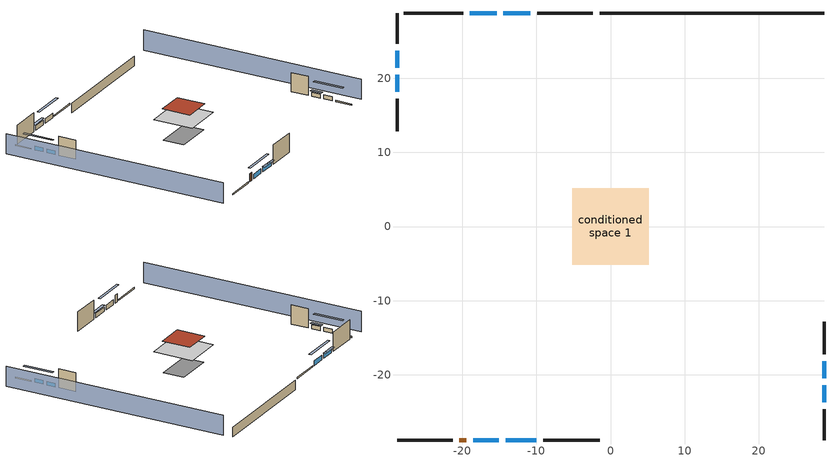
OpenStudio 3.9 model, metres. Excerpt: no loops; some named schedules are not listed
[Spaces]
conditioned space 1
 floor foundation (Slab1 construction): -4.86,-2.7 -4.86,2.7 4.86,2.7 4.86,-2.7 z-2.13
 floor adiabatic (AdiabaticFloorConstruction): -5.13,-5.13 -5.13,5.13 5.13,5.13 5.13,-5.13 z2.74
 wall outside (Wall1 construction): -19.88,28.79 -27.86,28.79 z0.3:5.18
 wall outside (Wall2 construction): 28.79,-17.25 28.79,-12.82 z0.3:5.18
 wall outside (Wall3 construction): -9.07,-28.79 -1.47,-28.79 z0.3:5.18
 wall outside (Wall4 construction): -28.79,17.25 -28.79,12.82 z0.3:5.18
 wall outside (RimJoist1 construction): -2.41,28.79 -9.91,28.79 z0.3:0.61
 wall outside (RimJoist2 construction): 28.79,-28.79 28.79,-24.61 z0.3:0.61
 wall outside (RimJoist3 construction): -28.79,-28.79 -21.29,-28.79 z0.3:0.61
 wall outside (RimJoist4 construction): -28.79,28.79 -28.79,24.61 z0.3:0.61
 wall outside (AdiabaticWallConstruction): -10.83,28.79 -14.43,28.79 / -15.36,28.79 -18.95,28.79 z0.3:1.49; 28.79,-23.68 28.79,-21.4 / 28.79,-20.47 28.79,-18.18 / -28.79,23.68 -28.79,21.4 / -28.79,20.47 -28.79,18.18 z0.3:1.34; -18.52,-28.79 -15.04,-28.79 z0.3:1.46; -14.12,-28.79 -10,-28.79 z0.3:1.4
 wall outside (AdiabaticWallConstruction 1): -20.36,-28.79 -19.45,-28.79 z0.3:2.34
 wall foundation (FoundationWall1 construction): 28.79,28.79 -1.48,28.79 z-2.13:0.3
 window (WindowConstruction): -10.83,28.79 -14.43,28.79 z0.3:1.49
 window (WindowConstruction 1): -15.36,28.79 -18.95,28.79 z0.3:1.49
 window (WindowConstruction 2): 28.79,-23.68 28.79,-21.4 z0.3:1.34
 window (WindowConstruction 3): 28.79,-20.47 28.79,-18.18 z0.3:1.34
 window (WindowConstruction 4): -18.52,-28.79 -15.04,-28.79 z0.3:1.46
 window (WindowConstruction 5): -14.12,-28.79 -10,-28.79 z0.3:1.4
 window (WindowConstruction 6): -28.79,23.68 -28.79,21.4 z0.3:1.34
 window (WindowConstruction 7): -28.79,20.47 -28.79,18.18 z0.3:1.34
 door (Door): -20.36,-28.79 -19.45,-28.79 z0.3:2.34
 ceiling adiabatic (AdiabaticFloorConstruction): 5.13,-5.13 5.13,5.13 -5.13,5.13 -5.13,-5.13 z2.74
 roof outside (Roof1 construction): -3.63,3.63 -3.63,-3.63 3.63,-3.63 3.63,3.63 z5.18
shading: -33.36,28.79 -33.36,-28.79 / 33.36,-28.79 33.36,28.79 z0:5.18; -17.17,28.79 -8.09,28.79 -8.09,29.4 -17.17,29.4 z4.24; -19.26,28.79 -15.05,28.79 -15.05,29.4 -19.26,29.4 z1.8; 28.79,-18.65 28.79,-26.43 29.4,-26.43 29.4,-18.65 z4.08; 28.79,-17.88 28.79,-20.77 29.4,-20.77 29.4,-17.88 z1.65; -12.3,-28.79 -21.26,-28.79 -21.26,-29.4 -12.3,-29.4 z4.21; -9.7,-28.79 -14.42,-28.79 -14.42,-29.4 -9.7,-29.4 z1.71; -28.79,18.65 -28.79,26.43 -29.4,26.43 -29.4,18.65 z4.08; -28.79,17.88 -28.79,20.77 -29.4,20.77 -29.4,17.88 z1.65
[Site]
Portland Intl Arpt_OR: Latitude {deg}=45.59; Longitude {deg}=-122.6; Time Zone {hr}=-8; Elevation {m}=33; Terrain=Suburbs; Keep Site Location Information=Yes
[Site:GroundTemperature:Shallow]
10.2558, 8.96328, 8.85977, 9.47314, 11.9355, 14.3863, 16.5111, 17.8571, 17.9714, 16.8767, 14.8061, 12.4304
[Site:WaterMainsTemperature]
Calculation Method=Schedule; Temperature Schedule=mains temperature schedule
[Building]
Building 1
[Material] Roughness=Rough
Name | Thickness {m} | Conductivity {W/m-K} | Density {kg/m3} | Specific Heat {J/kg-K} | Thermal Absorptance | Solar Absorptance | Visible Absorptance
asphalt or fiberglass shingles | 0.00635 | 0.162714 | 1121.4 | 1465.45 | 0.9 | 0.85 | 0.85
roof rigid ins | 0.051816 | 0.029427 | 32.04 | 1214.23 | 0.9 | 0.7 | 0.7
osb sheathing 0.75 in. | 0.01905 | 0.115458 | 512.64 | 1214.23 | 0.9 | 0.7 | 0.7
roof stud and cavity | 0.2032 | 0.667294 | 78.34581 | 1123.46 | 0.9 | 0.7 | 0.7
gypsum board | 0.0127 | 0.160291 | 801 | 837.4 | 0.9 | 0.6 | 0.6
stucco | 0.0254 | 0.649125 | 1281.6 | 879.27 | 0.9 | 0.5 | 0.5
osb sheathing 0.5 in. | 0.0127 | 0.115458 | 512.64 | 1214.23 | 0.9 | 0.7 | 0.7
wall stud and cavity | 0.1397 | 0.556315 | 139.0536 | 1170.24 | 0.9 | 0.7 | 0.7
rim joist stud and cavity | 0.0508 | 0.180225 | 50.32683 | 1063.81 | 0.9 | 0.6 | 0.6
concrete 8.0 in. | 0.2032 | 1.803125 | 2242.8 | 837.4 | 0.9 | 0.7 | 0.7
gypsum board 1 | 0.0127 | 0.160291 | 801 | 837.4 | 0.9 | 0.7 | 0.7
concrete 4.0 in. | 0.1016 | 1.803125 | 2242.8 | 837.4 | 0.9 | 0.7 | 0.7
floor covering | 0.0127 | 0.0450781 | 54.468 | 1339.84 | 0.9 | 0.9 | 0.9
wood siding; wood siding 1 | 0.0254 | 0.102417 | 544.68 | 1172.36
wall rigid ins; floor rigid ins | 0.512978 | 0.029427 | 32.04 | 1214.23 | 0.9 | 0.7 | 0.7
wall stud and cavity 1 | 0.0889 | 0.380278 | 52.3479 | 1209.89 | 0.9 | 0.7 | 0.7
door material | 0.04445 | 0.0612267 | 512.64 | 1214.23 | 0.9 | 0.7 | 0.7
floor stud and cavity | 0.1397 | 1.75129 | 37.0049 | 1207.88 | 0.9 | 0.7 | 0.7
floor covering 1 | 0.0127 | 0.0433444 | 54.468 | 1339.84 | 0.9 | 0.6 | 0.6
wall stud and cavity 2 | 0.0889 | 0.391764 | 83.0341 | 1211.67 | 0.9 | 0.7 | 0.7
furniture material conditioned space 1 | 0.1524 | 0.115458 | 640.8 | 1214.23 | 0.9 | 0.6 | 0.6
[Construction]
Roof1 construction: asphalt or fiberglass shingles, roof rigid ins, osb sheathing 0.75 in., roof stud and cavity, gypsum board
Wall1 construction; Wall2 construction; Wall3 construction; Wall4 construction: stucco, osb sheathing 0.5 in., wall stud and cavity, gypsum board
RimJoist1 construction; RimJoist2 construction; RimJoist3 construction; RimJoist4 construction: stucco, rim joist stud and cavity
FoundationWall1 construction: concrete 8.0 in., gypsum board 1
Slab1 construction: concrete 4.0 in., floor covering
WindowConstruction; WindowConstruction 1; WindowConstruction 2; WindowConstruction 3; WindowConstruction 4; WindowConstruction 5; WindowConstruction 6; WindowConstruction 7: WindowMaterial
AdiabaticWallConstruction: wood siding, wall rigid ins, wall stud and cavity 1, gypsum board
Door: door material
AdiabaticWallConstruction 1: wood siding 1, wall rigid ins, wall stud and cavity 1, gypsum board
AdiabaticFloorConstruction: floor stud and cavity, floor rigid ins, osb sheathing 0.75 in., floor covering 1
PartitionWallConstruction: gypsum board, wall stud and cavity 2, gypsum board
furniture construction conditioned space 1: furniture material conditioned space 1
[WindowMaterial:SimpleGlazingSystem]
WindowMaterial: U-Factor {W/m2-K}=2.15764; Solar Heat Gain Coefficient=0.44
[ThermalZone]
conditioned space: Multiplier=1; Volume {m3}=384.656; Thermostat=conditioned space temperature setpoint; Use Ideal Air Loads=No
[Space]
conditioned space 1: Thermal Zone=conditioned space; Volume {m3}=384.656
[ThermostatSetpoint:DualSetpoint]
conditioned space temperature setpoint: Heating Setpoint Temperature Schedule=heating setpoint; Cooling Setpoint Temperature Schedule=cooling setpoint; Temperature Difference Between Cutout And Setpoint {deltaC}=0
[Foundation:Kiva]
Foundation Kiva 1: Initial Indoor Air Temperature {C}=16.6667; Wall Height Above Grade {m}=0.3048; Wall Depth Below Slab {m}=0.2032
[Foundation:Kiva:Settings]
Soil Conductivity {W/m-K}=1.3848; Soil Density {kg/m3}=1842.3; Soil Specific Heat {J/kg-K}=418.7; Ground Solar Absorptivity=0.9; Ground Thermal Absorptivity=0.9; Ground Surface Roughness {m}=0.03; Far-Field Width {m}=40; Deep-Ground Boundary Condition=ZeroFlux; Deep-Ground Depth {m}=40; Minimum Cell Dimension {m}=0.2; Maximum Cell Growth Coefficient=3; Simulation Timestep=Timestep
[SurfaceProperty:ExposedFoundationPerimeter]
Slab1: Exposed Perimeter Calculation Method=TotalExposedPerimeter; Total Exposed Perimeter {m}=30.26664
[SurfaceProperty:IncidentSolarMultiplier] Incident Solar Multiplier=1; Incident Solar Multiplier Schedule=trans schedule winter=0.85 summer=0.7
Window1; Window2; Window3; Window4; Window5; Window6; Window7; Window8
[InternalMass:Definition] Design Level Calculation Method=SurfaceArea
Name | Construction | Surface Area {m2}
partition wall mass | PartitionWallConstruction | 157.749
furniture mass conditioned space 1 | furniture construction conditioned space 1 | 63.09974
[InternalMass] Space or SpaceType=conditioned space 1; Multiplier=1
Name | Internal Mass Definition
partition wall mass | partition wall mass
furniture mass conditioned space 1 | furniture mass conditioned space 1
[EnergyManagementSystem:Sensor]
Name | Output Variable or Output Meter Index Key | Output Variable or Output Meter
water_heater_T_set | water heater setpoint | Schedule Value
out_pb_s |  | Site Outdoor Air Barometric Pressure
out_wt_s |  | Site Outdoor Air Humidity Ratio
site_vw_s |  | Site Wind Speed
cool_season | cooling season schedule | Schedule Value
natural_vent_s | natural vent schedule | Schedule Value
htg_sp_s | heating setpoint | Schedule Value
clg_sp_s | cooling setpoint | Schedule Value
mech_vent_range_fan_0_sch_s | mech vent range fan 0 schedule | Schedule Value
mech_vent_bath_fan_0_sch_s | mech vent bath fan 0 schedule | Schedule Value
clothes_dryer_exhaust_0_sch_s | clothes_dryer | Schedule Value
htg_load_cond |  | Heating:EnergyTransfer:Zone:CONDITIONED SPACE
clg_load_cond |  | Cooling:EnergyTransfer:Zone:CONDITIONED SPACE
s_conv | FoundationWall1 | Surface Inside Face Convection Heat Gain Energy
s_ig | FoundationWall1 | Surface Inside Face Internal Gains Radiation Heat Gain Energy
s_sol | FoundationWall1 | Surface Inside Face Solar Radiation Heat Gain Energy
s_lgt | FoundationWall1 | Surface Inside Face Lights Radiation Heat Gain Energy
s_surf | FoundationWall1 | Surface Inside Face Net Surface Thermal Radiation Heat Gain Energy
s_conv_1 | inferred conditioned ceiling | Surface Inside Face Convection Heat Gain Energy
s_ig_1 | inferred conditioned ceiling | Surface Inside Face Internal Gains Radiation Heat Gain Energy
s_sol_1 | inferred conditioned ceiling | Surface Inside Face Solar Radiation Heat Gain Energy
s_lgt_1 | inferred conditioned ceiling | Surface Inside Face Lights Radiation Heat Gain Energy
s_surf_1 | inferred conditioned ceiling | Surface Inside Face Net Surface Thermal Radiation Heat Gain Energy
s_conv_2 | inferred conditioned floor | Surface Inside Face Convection Heat Gain Energy
s_ig_2 | inferred conditioned floor | Surface Inside Face Internal Gains Radiation Heat Gain Energy
s_sol_2 | inferred conditioned floor | Surface Inside Face Solar Radiation Heat Gain Energy
s_lgt_2 | inferred conditioned floor | Surface Inside Face Lights Radiation Heat Gain Energy
s_surf_2 | inferred conditioned floor | Surface Inside Face Net Surface Thermal Radiation Heat Gain Energy
s_conv_3 | RimJoist1 | Surface Inside Face Convection Heat Gain Energy
s_ig_3 | RimJoist1 | Surface Inside Face Internal Gains Radiation Heat Gain Energy
s_sol_3 | RimJoist1 | Surface Inside Face Solar Radiation Heat Gain Energy
s_lgt_3 | RimJoist1 | Surface Inside Face Lights Radiation Heat Gain Energy
s_surf_3 | RimJoist1 | Surface Inside Face Net Surface Thermal Radiation Heat Gain Energy
s_conv_4 | RimJoist2 | Surface Inside Face Convection Heat Gain Energy
s_ig_4 | RimJoist2 | Surface Inside Face Internal Gains Radiation Heat Gain Energy
s_sol_4 | RimJoist2 | Surface Inside Face Solar Radiation Heat Gain Energy
s_lgt_4 | RimJoist2 | Surface Inside Face Lights Radiation Heat Gain Energy
s_surf_4 | RimJoist2 | Surface Inside Face Net Surface Thermal Radiation Heat Gain Energy
s_conv_5 | RimJoist3 | Surface Inside Face Convection Heat Gain Energy
s_ig_5 | RimJoist3 | Surface Inside Face Internal Gains Radiation Heat Gain Energy
s_sol_5 | RimJoist3 | Surface Inside Face Solar Radiation Heat Gain Energy
s_lgt_5 | RimJoist3 | Surface Inside Face Lights Radiation Heat Gain Energy
s_surf_5 | RimJoist3 | Surface Inside Face Net Surface Thermal Radiation Heat Gain Energy
s_conv_6 | RimJoist4 | Surface Inside Face Convection Heat Gain Energy
s_ig_6 | RimJoist4 | Surface Inside Face Internal Gains Radiation Heat Gain Energy
s_sol_6 | RimJoist4 | Surface Inside Face Solar Radiation Heat Gain Energy
s_lgt_6 | RimJoist4 | Surface Inside Face Lights Radiation Heat Gain Energy
s_surf_6 | RimJoist4 | Surface Inside Face Net Surface Thermal Radiation Heat Gain Energy
s_conv_7 | Roof1 | Surface Inside Face Convection Heat Gain Energy
s_ig_7 | Roof1 | Surface Inside Face Internal Gains Radiation Heat Gain Energy
s_sol_7 | Roof1 | Surface Inside Face Solar Radiation Heat Gain Energy
s_lgt_7 | Roof1 | Surface Inside Face Lights Radiation Heat Gain Energy
s_surf_7 | Roof1 | Surface Inside Face Net Surface Thermal Radiation Heat Gain Energy
s_conv_8 | Slab1 | Surface Inside Face Convection Heat Gain Energy
s_ig_8 | Slab1 | Surface Inside Face Internal Gains Radiation Heat Gain Energy
s_sol_8 | Slab1 | Surface Inside Face Solar Radiation Heat Gain Energy
s_lgt_8 | Slab1 | Surface Inside Face Lights Radiation Heat Gain Energy
s_surf_8 | Slab1 | Surface Inside Face Net Surface Thermal Radiation Heat Gain Energy
ss_sol | Door1 | Surface Inside Face Solar Radiation Heat Gain Energy
ss_lgt | Door1 | Surface Inside Face Lights Radiation Heat Gain Energy
ss_conv | Door1 | Surface Inside Face Convection Heat Gain Energy
ss_ig | Door1 | Surface Inside Face Internal Gains Radiation Heat Gain Energy
ss_surf | Door1 | Surface Inside Face Net Surface Thermal Radiation Heat Gain Energy
ss_conv_1 | Window1 | Surface Inside Face Convection Heat Gain Energy
ss_ig_1 | Window1 | Surface Inside Face Internal Gains Radiation Heat Gain Energy
ss_surf_1 | Window1 | Surface Inside Face Net Surface Thermal Radiation Heat Gain Energy
ss_trans_in | Window1 | Surface Window Transmitted Solar Radiation Rate
ss_back_out | Window1 | Surface Window Shortwave from Zone Back Out Window Heat Transfer Rate
ss_trans_out | Window1 | Surface Inside Face Initial Transmitted Diffuse Transmitted Out Window Solar Radiation Rate
ss_conv_2 | Window2 | Surface Inside Face Convection Heat Gain Energy
ss_ig_2 | Window2 | Surface Inside Face Internal Gains Radiation Heat Gain Energy
ss_surf_2 | Window2 | Surface Inside Face Net Surface Thermal Radiation Heat Gain Energy
ss_trans_in_1 | Window2 | Surface Window Transmitted Solar Radiation Rate
ss_back_out_1 | Window2 | Surface Window Shortwave from Zone Back Out Window Heat Transfer Rate
ss_trans_out_1 | Window2 | Surface Inside Face Initial Transmitted Diffuse Transmitted Out Window Solar Radiation Rate
ss_conv_3 | Window3 | Surface Inside Face Convection Heat Gain Energy
ss_ig_3 | Window3 | Surface Inside Face Internal Gains Radiation Heat Gain Energy
ss_surf_3 | Window3 | Surface Inside Face Net Surface Thermal Radiation Heat Gain Energy
ss_trans_in_2 | Window3 | Surface Window Transmitted Solar Radiation Rate
ss_back_out_2 | Window3 | Surface Window Shortwave from Zone Back Out Window Heat Transfer Rate
ss_trans_out_2 | Window3 | Surface Inside Face Initial Transmitted Diffuse Transmitted Out Window Solar Radiation Rate
ss_conv_4 | Window4 | Surface Inside Face Convection Heat Gain Energy
ss_ig_4 | Window4 | Surface Inside Face Internal Gains Radiation Heat Gain Energy
ss_surf_4 | Window4 | Surface Inside Face Net Surface Thermal Radiation Heat Gain Energy
ss_trans_in_3 | Window4 | Surface Window Transmitted Solar Radiation Rate
ss_back_out_3 | Window4 | Surface Window Shortwave from Zone Back Out Window Heat Transfer Rate
ss_trans_out_3 | Window4 | Surface Inside Face Initial Transmitted Diffuse Transmitted Out Window Solar Radiation Rate
ss_conv_5 | Window5 | Surface Inside Face Convection Heat Gain Energy
ss_ig_5 | Window5 | Surface Inside Face Internal Gains Radiation Heat Gain Energy
ss_surf_5 | Window5 | Surface Inside Face Net Surface Thermal Radiation Heat Gain Energy
ss_trans_in_4 | Window5 | Surface Window Transmitted Solar Radiation Rate
ss_back_out_4 | Window5 | Surface Window Shortwave from Zone Back Out Window Heat Transfer Rate
ss_trans_out_4 | Window5 | Surface Inside Face Initial Transmitted Diffuse Transmitted Out Window Solar Radiation Rate
ss_conv_6 | Window6 | Surface Inside Face Convection Heat Gain Energy
ss_ig_6 | Window6 | Surface Inside Face Internal Gains Radiation Heat Gain Energy
ss_surf_6 | Window6 | Surface Inside Face Net Surface Thermal Radiation Heat Gain Energy
ss_trans_in_5 | Window6 | Surface Window Transmitted Solar Radiation Rate
ss_back_out_5 | Window6 | Surface Window Shortwave from Zone Back Out Window Heat Transfer Rate
ss_trans_out_5 | Window6 | Surface Inside Face Initial Transmitted Diffuse Transmitted Out Window Solar Radiation Rate
ss_conv_7 | Window7 | Surface Inside Face Convection Heat Gain Energy
ss_ig_7 | Window7 | Surface Inside Face Internal Gains Radiation Heat Gain Energy
ss_surf_7 | Window7 | Surface Inside Face Net Surface Thermal Radiation Heat Gain Energy
ss_trans_in_6 | Window7 | Surface Window Transmitted Solar Radiation Rate
ss_back_out_6 | Window7 | Surface Window Shortwave from Zone Back Out Window Heat Transfer Rate
ss_trans_out_6 | Window7 | Surface Inside Face Initial Transmitted Diffuse Transmitted Out Window Solar Radiation Rate
ss_conv_8 | Window8 | Surface Inside Face Convection Heat Gain Energy
ss_ig_8 | Window8 | Surface Inside Face Internal Gains Radiation Heat Gain Energy
ss_surf_8 | Window8 | Surface Inside Face Net Surface Thermal Radiation Heat Gain Energy
ss_trans_in_7 | Window8 | Surface Window Transmitted Solar Radiation Rate
ss_back_out_7 | Window8 | Surface Window Shortwave from Zone Back Out Window Heat Transfer Rate
ss_trans_out_7 | Window8 | Surface Inside Face Initial Transmitted Diffuse Transmitted Out Window Solar Radiation Rate
s_conv_9 | Wall1 | Surface Inside Face Convection Heat Gain Energy
s_ig_9 | Wall1 | Surface Inside Face Internal Gains Radiation Heat Gain Energy
s_sol_9 | Wall1 | Surface Inside Face Solar Radiation Heat Gain Energy
s_lgt_9 | Wall1 | Surface Inside Face Lights Radiation Heat Gain Energy
s_surf_9 | Wall1 | Surface Inside Face Net Surface Thermal Radiation Heat Gain Energy
s_conv_10 | Wall2 | Surface Inside Face Convection Heat Gain Energy
s_ig_10 | Wall2 | Surface Inside Face Internal Gains Radiation Heat Gain Energy
s_sol_10 | Wall2 | Surface Inside Face Solar Radiation Heat Gain Energy
s_lgt_10 | Wall2 | Surface Inside Face Lights Radiation Heat Gain Energy
s_surf_10 | Wall2 | Surface Inside Face Net Surface Thermal Radiation Heat Gain Energy
s_conv_11 | Wall3 | Surface Inside Face Convection Heat Gain Energy
s_ig_11 | Wall3 | Surface Inside Face Internal Gains Radiation Heat Gain Energy
s_sol_11 | Wall3 | Surface Inside Face Solar Radiation Heat Gain Energy
s_lgt_11 | Wall3 | Surface Inside Face Lights Radiation Heat Gain Energy
s_surf_11 | Wall3 | Surface Inside Face Net Surface Thermal Radiation Heat Gain Energy
s_conv_12 | Wall4 | Surface Inside Face Convection Heat Gain Energy
s_ig_12 | Wall4 | Surface Inside Face Internal Gains Radiation Heat Gain Energy
s_sol_12 | Wall4 | Surface Inside Face Solar Radiation Heat Gain Energy
s_lgt_12 | Wall4 | Surface Inside Face Lights Radiation Heat Gain Energy
s_surf_12 | Wall4 | Surface Inside Face Net Surface Thermal Radiation Heat Gain Energy
im_conv | furniture mass conditioned space 1 | Surface Inside Face Convection Heat Gain Energy
im_ig | furniture mass conditioned space 1 | Surface Inside Face Internal Gains Radiation Heat Gain Energy
im_sol | furniture mass conditioned space 1 | Surface Inside Face Solar Radiation Heat Gain Energy
im_lgt | furniture mass conditioned space 1 | Surface Inside Face Lights Radiation Heat Gain Energy
im_surf | furniture mass conditioned space 1 | Surface Inside Face Net Surface Thermal Radiation Heat Gain Energy
im_conv_1 | partition wall mass | Surface Inside Face Convection Heat Gain Energy
im_ig_1 | partition wall mass | Surface Inside Face Internal Gains Radiation Heat Gain Energy
im_sol_1 | partition wall mass | Surface Inside Face Solar Radiation Heat Gain Energy
im_lgt_1 | partition wall mass | Surface Inside Face Lights Radiation Heat Gain Energy
im_surf_1 | partition wall mass | Surface Inside Face Net Surface Thermal Radiation Heat Gain Energy
airflow_gain | infil flow | Infiltration Sensible Heat Gain Energy
airflow_loss | infil flow | Infiltration Sensible Heat Loss Energy
airflow_gain_1 | natural vent flow | Infiltration Sensible Heat Gain Energy
airflow_loss_1 | natural vent flow | Infiltration Sensible Heat Loss Energy
airflow_gain_2 | whole house fan flow | Infiltration Sensible Heat Gain Energy
airflow_loss_2 | whole house fan flow | Infiltration Sensible Heat Loss Energy
mv_conv | mech vent bath fan 0 | Electric Equipment Convective Heating Energy
mv_rad | mech vent bath fan 0 | Electric Equipment Radiant Heating Energy
mv_conv_1 | mech vent house fan | Electric Equipment Convective Heating Energy
mv_rad_1 | mech vent house fan | Electric Equipment Radiant Heating Energy
mv_conv_2 | mech vent house fan cfis | Electric Equipment Convective Heating Energy
mv_rad_2 | mech vent house fan cfis | Electric Equipment Radiant Heating Energy
mv_conv_3 | mech vent range fan 0 | Electric Equipment Convective Heating Energy
mv_rad_3 | mech vent range fan 0 | Electric Equipment Radiant Heating Energy
mv_conv_4 | mech vent house fan latent load | Other Equipment Convective Heating Energy
mv_rad_4 | mech vent house fan latent load | Other Equipment Radiant Heating Energy
mv_conv_5 | mech vent house fan sensible load | Other Equipment Convective Heating Energy
mv_rad_5 | mech vent house fan sensible load | Other Equipment Radiant Heating Energy
ig_lgt_conv | interior lighting | Lights Convective Heating Energy
ig_lgt_rad | interior lighting | Lights Radiant Heating Energy
ig_lgt_vis | interior lighting | Lights Visible Radiation Heating Energy
ig_ee_conv | ceiling fan | Electric Equipment Convective Heating Energy
ig_ee_rad | ceiling fan | Electric Equipment Radiant Heating Energy
ig_ee_conv_1 | clothes dryer | Electric Equipment Convective Heating Energy
ig_ee_rad_1 | clothes dryer | Electric Equipment Radiant Heating Energy
ig_ee_conv_2 | clothes washer | Electric Equipment Convective Heating Energy
ig_ee_rad_2 | clothes washer | Electric Equipment Radiant Heating Energy
ig_ee_conv_3 | cooking range | Electric Equipment Convective Heating Energy
ig_ee_rad_3 | cooking range | Electric Equipment Radiant Heating Energy
ig_ee_conv_4 | dishwasher | Electric Equipment Convective Heating Energy
ig_ee_rad_4 | dishwasher | Electric Equipment Radiant Heating Energy
ig_ee_conv_5 | freezer | Electric Equipment Convective Heating Energy
ig_ee_rad_5 | freezer | Electric Equipment Radiant Heating Energy
ig_ee_conv_6 | fridge | Electric Equipment Convective Heating Energy
[ElectricEquipment:Definition] Design Level Calculation Method=EquipmentLevel
Name | Design Level {W} | Fraction Latent | Fraction Radiant | Fraction Lost
ceiling fan | 19.3659 | 0 | 0.558 | 0
clothes washer | 233.665 | 0.03 | 0.162 | 0.7
clothes dryer | 2994.57 | 0.015 | 0.081 | 0.85
dishwasher | 293.302 | 0.3 | 0.18 | 0.4
fridge | 52.0548 | 0 | 0.6 | 0
freezer | 194.914 | 0 | 0.6 | 0
cooking range | 822.859 | 0.08 | 0.432 | 0.2
misc tv | 184.776 | 0 | 0.6 | 0
misc plug loads | 157.42 | 0.021 | 0.558 | 0.049
whole house fan; mech vent house fan | 0 | 0 | 0 | 1
mech vent house fan cfis | 0 | 0 | 0 | 0
mech vent range fan 0; mech vent bath fan 0 | 30 | 0 | 0 | 1
[ElectricEquipment] Space or SpaceType=conditioned space 1
Name | Electric Equipment Definition | Schedule
ceiling fan | ceiling fan | ceiling_fan
clothes washer | clothes washer | clothes_washer
clothes dryer | clothes dryer | clothes_dryer
dishwasher | dishwasher | dishwasher
fridge | fridge | fridge schedule
freezer | freezer | freezer schedule
cooking range | cooking range | cooking_range
misc tv | misc tv | plug_loads_tv
misc plug loads | misc plug loads | plug_loads_other
whole house fan | whole house fan | Always On Discrete
mech vent house fan | mech vent house fan | mech vent house fan schedule
mech vent house fan cfis | mech vent house fan cfis | mech vent house fan cfis schedule
mech vent range fan 0 | mech vent range fan 0 | mech vent range fan 0 schedule
mech vent bath fan 0 | mech vent bath fan 0 | mech vent bath fan 0 schedule
[OtherEquipment:Definition] Design Level Calculation Method=EquipmentLevel
Name | Design Level {W} | Fraction Latent | Fraction Radiant | Fraction Lost
water heater sens; mech vent house fan sensible load | 0 | 0 | 0 | 0
water heater lat; mech vent house fan latent load | 0 | 1 | 0 | 0
water heater energy adjustment1 | 0.01 | 0 | 0 | 1
clothes dryer 2 | 0 | 0.015 | 0.081 | 0.85
cooking range 2 | 0 | 0.08 | 0.432 | 0.2
general water use sensible | -43.4886 | 0 | 0.6 | 0
general water use latent | 44.1266 | 1 | 0 | 0
[OtherEquipment] Space or SpaceType=conditioned space 1
Name | Other Equipment Definition | Schedule | Fuel Type
water heater sens | water heater sens | Always On Discrete
water heater lat | water heater lat | Always On Discrete
water heater energy adjustment1 | water heater energy adjustment1 | Always On Discrete | Electricity
clothes dryer 1 | clothes dryer 2 | clothes_dryer | Electricity
cooking range 1 | cooking range 2 | cooking_range | Electricity
general water use sensible | general water use sensible | general water use schedule
general water use latent | general water use latent | general water use schedule
mech vent house fan sensible load | mech vent house fan sensible load | Always On Discrete
mech vent house fan latent load | mech vent house fan latent load | Always On Discrete
[WaterUse:Equipment:Definition]
Name | Peak Flow Rate {m3/s}
clothes washer | 7.31628e-06
dishwasher | 3.56569e-06
[Lights:Definition]
interior lighting: Design Level Calculation Method=LightingLevel; Lighting Level {W}=208.695; Fraction Radiant=0.6; Fraction Visible=0.2; Return Air Fraction=0
[Lights]
interior lighting: Lights Definition=interior lighting; Space or SpaceType=conditioned space 1; Schedule=lighting_interior; Fraction Replaceable=1
[Exterior:Lights:Definition]
exterior lighting: Design Level {W}=7.09205
[Exterior:Lights]
exterior lighting: Exterior Lights Definition=exterior lighting; Schedule=exterior lighting schedule
[People:Definition]
occupants: Number of People Calculation Method=People; Number of People {people}=2; Fraction Radiant=0.314171; Sensible Heat Fraction=0.56303; Carbon Dioxide Generation Rate {m3/s-W}=0; Enable ASHRAE 55 Comfort Warnings=No; Mean Radiant Temperature Calculation Type=EnclosureAveraged
[People]
occupants: People Definition=occupants; Space or SpaceType=conditioned space 1; Number of People Schedule=occupants; Activity Level Schedule=occupants activity schedule; Multiplier=1
[SpaceInfiltration:DesignFlowRate] Space or SpaceType=conditioned space 1; Schedule=Always On Discrete; Design Flow Rate Calculation Method=Flow/Space; Design Flow Rate {m3/s}=0
natural vent flow; whole house fan flow; infil flow
